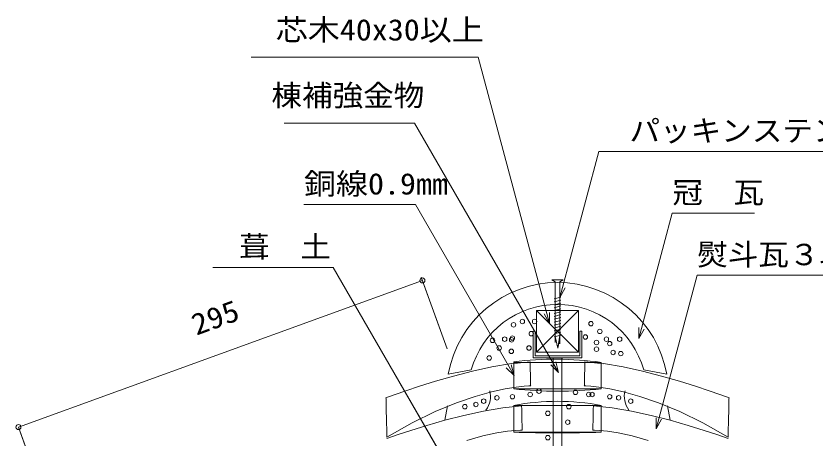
# Model space of a CAD drawing. Units: millimetres, scale not verified. Extents: x -625 to 544, y -399 to 410.
# Drawn here: x -410 to 138, y 120 to 410 of the extents above; entities that cross this region are included whole.
import ezdxf
from ezdxf.enums import TextEntityAlignment as Align

# ---------------------------------------------------------------- set-up
doc = ezdxf.new("R2010")
doc.units = ezdxf.units.MM
doc.header["$LTSCALE"] = 10
for name, color, linetype, lineweight in [('0-0_LAYER001', 2, 'Continuous', 18), ('0-1_LAYER002', 7, 'Continuous', 18), ('0-3_LAYER004', 2, 'Continuous', 18), ('0-4_LAYER005', 4, 'Continuous', 18), ('0-5_LAYER006', 2, 'Continuous', 18)]:
    doc.layers.add(name, color=color, linetype=linetype, lineweight=lineweight)
doc.styles.add('ＭＳ ゴシック', font='')
doc.styles.get('ＭＳ ゴシック').set_extended_font_data('MS Gothic')

msp = doc.modelspace()

# ---------------------------------------------------------------- linework, layer by layer
at = {"layer": '0-0_LAYER001', "color": 7}
for p, q in [((-248.9, 381.36), (-92.91, 381.36)), ((-136.65, 336.08), (-226.14, 336.08)), ((-10.08, 316.6), (236.4, 316.6)), ((-136.09, 280.14), (-212.59, 280.14)), ((40.29, 274.18), (96.81, 274.18)), ((-192.55, 237.03), (-275.05, 237.03)), ((57.37, 231.61), (203.38, 231.61))]:
    msp.add_line(p, q, dxfattribs=at)
at = {"layer": '0-0_LAYER001'}
for p, q in [((-36.93, 216.4), (-10.08, 316.6)), ((-10.08, 316.6), (237.9, 316.6)), ((17.26, 188.23), (40.29, 274.18)), ((40.29, 274.18), (96.81, 274.18)), ((-132.1, 230.42), (-114.2, 181.07)), ((29.16, 126.32), (57.37, 231.61)), ((57.37, 231.61), (192.87, 231.61)), ((-408.56, 127.46), (-131.25, 228.07)), ((-68.51, 153.65), (-68.51, 172.22)), ((-8.51, 153.65), (-8.51, 171.83)), ((-114.06, 141.95), (-115.85, 132.13)), ((-68.51, 123.94), (-68.51, 142.34)), ((-8.51, 123.94), (-8.51, 142.34)), ((37.01, 141.95), (38.79, 132.13)), ((-408.56, 127.46), (-381, 51.48))]:
    msp.add_line(p, q, dxfattribs=at)
at = {"layer": '0-0_LAYER001', "color": 3}
for p, q in [((-57.31, 172.29), (-70.25, 170.95)), ((-19.71, 172.29), (-6.78, 170.95)), ((-63.14, 141.97), (-76.08, 140.63)), ((-13.88, 141.97), (-0.95, 140.63))]:
    msp.add_line(p, q, dxfattribs=at)
at = {"layer": '0-0_LAYER001'}
for points in [[(-43.93, 198.55), (-92.91, 381.36), (-248.9, 381.36)], [(-37.79, 164.85), (-136.65, 336.08), (-226.14, 336.08)], [(-68.37, 162.85), (-136.09, 280.14), (-212.59, 280.14)], [(-93.93, 66.23), (-192.55, 237.03), (-275.05, 237.03)], [(-33.18, 222.89), (-36.93, 216.4), (-36.93, 223.9)], [(-43.93, 206.05), (-43.93, 198.55), (-47.68, 205.04)], [(21.01, 194.73), (17.26, 188.23), (17.26, 195.73)], [(-70.31, 170.1), (-68.37, 162.85), (-73.67, 168.16)], [(-39.73, 172.1), (-37.79, 164.85), (-43.1, 170.15)], [(32.91, 132.82), (29.16, 126.32), (29.16, 133.82)]]:
    msp.add_lwpolyline(points, dxfattribs=at)
at = {"layer": '0-0_LAYER001', "color": 7}
msp.add_lwpolyline([(-52.84, 207.46), (-24.21, 207.46), (-24.21, 178.83), (-52.84, 178.83)], close=True, dxfattribs=at)
msp.add_lwpolyline([(-55.23, 193.35), (-53.87, 193.35), (-53.87, 176.3), (-23.18, 176.3), (-23.18, 193.35), (-21.82, 193.35)], dxfattribs=at)
at = {"layer": '0-0_LAYER001', "color": 3}
for points in [[(-57.31, 172.29), (-57.3, 171.83), (-57.27, 170.56), (-57.23, 168.7), (-57.18, 166.44), (-57.12, 163.98), (-57.07, 161.52), (-57.01, 159.26), (-56.97, 157.39), (-56.94, 156.13), (-56.93, 155.66), (-58.08, 155.66), (-61.45, 155.48), (-66.94, 154.91), (-74.44, 153.72), (-83.84, 151.66), (-95.03, 148.52), (-107.92, 144.06), (-122.39, 138.04), (-138.33, 130.25), (-155.63, 120.45), (-155.65, 121.21), (-155.7, 123.26), (-155.77, 126.3), (-155.85, 129.98), (-155.94, 133.98), (-156.04, 137.99), (-156.12, 141.67), (-156.19, 144.7), (-156.24, 146.76), (-156.25, 147.52), (-154.6, 148.14), (-149.94, 149.85), (-142.7, 152.38), (-133.34, 155.49), (-122.3, 158.94), (-110.01, 162.46), (-96.93, 165.8), (-83.49, 168.73), (-70.14, 170.97)], [(-19.71, 172.29), (-19.72, 171.83), (-19.75, 170.56), (-19.8, 168.7), (-19.85, 166.44), (-19.9, 163.98), (-19.96, 161.52), (-20.01, 159.26), (-20.06, 157.39), (-20.08, 156.13), (-20.1, 155.66), (-18.95, 155.66), (-15.58, 155.48), (-10.09, 154.91), (-2.59, 153.72), (6.81, 151.66), (18.01, 148.52), (30.89, 144.06), (45.36, 138.04), (61.3, 130.25), (78.61, 120.45), (78.63, 121.21), (78.67, 123.26), (78.74, 126.3), (78.83, 129.98), (78.92, 133.98), (79.01, 137.99), (79.09, 141.67), (79.16, 144.7), (79.21, 146.76), (79.23, 147.52), (77.57, 148.14), (72.91, 149.85), (65.68, 152.38), (56.32, 155.49), (45.27, 158.94), (32.99, 162.46), (19.9, 165.8), (6.46, 168.73), (-6.89, 170.97)], [(-155.77, 119.52), (-148.53, 122.05), (-139.17, 125.17), (-128.13, 128.61), (-115.85, 132.13), (-102.76, 135.48), (-89.32, 138.4), (-75.97, 140.65)], [(-63.14, 141.97), (-63.13, 141.5), (-63.1, 140.24), (-63.06, 138.38), (-63.01, 136.11), (-62.95, 133.65), (-62.9, 131.19), (-62.84, 128.93), (-62.8, 127.07), (-62.77, 125.8), (-62.76, 125.34), (-63.91, 125.33), (-67.28, 125.16), (-72.77, 124.59), (-80.27, 123.39), (-89.67, 121.34), (-100.86, 118.19)], [(-13.88, 141.97), (-13.89, 141.5), (-13.92, 140.24), (-13.97, 138.38), (-14.02, 136.11), (-14.07, 133.65), (-14.13, 131.19), (-14.18, 128.93), (-14.22, 127.07), (-14.25, 125.8), (-14.26, 125.34), (-13.12, 125.33), (-9.75, 125.16), (-4.26, 124.59), (3.24, 123.39), (12.64, 121.34), (23.84, 118.19)], [(78.74, 119.52), (71.51, 122.05), (62.15, 125.17), (51.1, 128.61), (38.82, 132.13), (25.73, 135.48), (12.29, 138.4), (-1.06, 140.65)]]:
    msp.add_lwpolyline(points, dxfattribs=at)
at = {"layer": '0-0_LAYER001'}
for centre in [(-131.25, 228.07), (-408.56, 127.46)]:
    msp.add_circle(centre, 1.7, dxfattribs=at)
for centre, radius, start, end in [((-39.95, -49.88), 223.93, 81.9287, 97.3298), ((-38.51, 434.15), 282.1, 263.8952, 276.1048), ((-38.51, 1131.7), 1008.21, 268.29485, 271.70514)]:
    msp.add_arc(centre, radius, start, end, dxfattribs=at)
at = {"layer": '0-1_LAYER002'}
for p, q in [((-37.79, 164.85), (-136.65, 336.08)), ((-36.93, 216.4), (-10.08, 316.6)), ((-93.93, 66.23), (-192.55, 237.03)), ((-131.83, 229.67), (-114.2, 181.07)), ((-42.36, 228.52), (-40.12, 227.11)), ((-40.12, 225.09), (-40.12, 227.11)), ((-36.93, 216.4), (-33.18, 222.89)), ((-52.84, 207.46), (-24.21, 178.83)), ((-52.84, 178.83), (-24.21, 207.46)), ((-47.68, 205.04), (-43.93, 198.55)), ((17.26, 188.23), (17.26, 195.73)), ((-68.51, 172.22), (-68.51, 153.65)), ((-8.5, 171.83), (-68.51, 171.83)), ((-8.51, 153.65), (-8.51, 171.83)), ((-73.67, 168.16), (-68.37, 162.85)), ((-68.51, 153.65), (-8.51, 153.65)), ((-68.51, 142.34), (-68.51, 123.94)), ((29.16, 126.32), (29.16, 133.82)), ((-68.51, 123.94), (-8.51, 123.94))]:
    msp.add_line(p, q, dxfattribs=at)
at = {"layer": '0-1_LAYER002', "color": 2}
for p, q in [((-40.12, 227.14), (-42.36, 228.52)), ((-42.36, 228.52), (-34.69, 228.51)), ((-40.12, 225.09), (-40.12, 185.42)), ((-36.93, 227.14), (-34.69, 228.51)), ((-36.93, 225.13), (-36.93, 184.52)), ((-40.79, 215.36), (-36.27, 216.57)), ((-40.79, 213.36), (-36.27, 214.58)), ((-40.79, 211.37), (-36.27, 212.58)), ((-40.79, 209.37), (-36.27, 210.58)), ((-40.79, 207.37), (-36.27, 208.58)), ((-52.84, 178.83), (-52.84, 207.46)), ((-52.84, 178.83), (-24.21, 207.46)), ((-52.84, 207.46), (-24.21, 207.46)), ((-52.84, 207.46), (-24.21, 178.83)), ((-40.79, 205.37), (-36.27, 206.58)), ((-40.79, 203.37), (-36.27, 204.59)), ((-40.79, 201.38), (-36.27, 202.59)), ((-40.79, 199.38), (-36.27, 200.59)), ((-40.79, 197.38), (-36.27, 198.59)), ((-55.23, 174.94), (-55.23, 193.35)), ((-55.23, 193.35), (-53.87, 193.35)), ((-53.87, 176.3), (-53.87, 193.35)), ((-40.79, 195.38), (-36.27, 196.59)), ((-40.79, 193.38), (-36.27, 194.6)), ((-40.79, 191.39), (-36.27, 192.6)), ((-21.82, 174.94), (-21.82, 193.35)), ((-40.79, 189.39), (-36.27, 190.6)), ((-40.12, 189.57), (-38.34, 181.64)), ((-38.34, 181.64), (-36.93, 188.66)), ((-23.18, 176.3), (-53.87, 176.3)), ((-21.82, 174.94), (-55.23, 174.94)), ((-41.59, 174.94), (-41.59, 35.27)), ((-35.46, 174.94), (-35.46, 35.27))]:
    msp.add_line(p, q, dxfattribs=at)
at = {"layer": '0-1_LAYER002'}
for points in [[(-92.91, 381.36), (-43.93, 198.55), (-43.93, 206.05)], [(-136.09, 280.14), (-68.37, 162.85), (-70.31, 170.1)], [(40.29, 274.18), (17.26, 188.23), (21.01, 194.73)], [(57.37, 231.61), (29.16, 126.32), (32.91, 132.82)], [(-381, 51.48), (-408.56, 127.46), (-131.25, 228.07)], [(-36.93, 225.13), (-36.93, 227.14), (-34.69, 228.51), (-42.36, 228.52)], [(-40.12, 225.09), (-40.12, 189.56), (-38.34, 181.64), (-36.93, 190.42), (-36.93, 225.13)], [(-21.82, 193.35), (-21.82, 174.94), (-55.23, 174.94), (-55.23, 193.35)], [(-39.73, 172.1), (-37.79, 164.85), (-43.1, 170.15)], [(-35.46, 174.94), (-35.46, 35.27), (-41.59, 35.27), (-41.59, 174.94)], [(-8.51, 123.94), (-8.51, 142.34), (-68.51, 142.34)]]:
    msp.add_lwpolyline(points, dxfattribs=at)
at = {"layer": '0-1_LAYER002', "color": 2}
for points in [[(-24.21, 207.46), (-24.21, 178.83), (-52.84, 178.83)], [(-23.18, 176.3), (-23.18, 193.35), (-21.82, 193.35)]]:
    msp.add_lwpolyline(points, dxfattribs=at)
at = {"layer": '0-1_LAYER002'}
for centre, start, end in [((-99.59, 148.42), 322.125, 15.2551), ((22.48, 148.42), 164.7449, 217.875)]:
    msp.add_arc(centre, 15.13, start, end, dxfattribs=at)
at = {"layer": '0-3_LAYER004'}
msp.add_arc((-38.51, -18.91), 164.02, 79.4608, 100.5392, dxfattribs=at)
at = {"layer": '0-4_LAYER005'}
for p, q in [((-113.51, 163.64), (-97.76, 166.64)), ((20.73, 166.64), (36.49, 163.64))]:
    msp.add_line(p, q, dxfattribs=at)
for centre, radius, start, end in [((-38.51, 150.5), 76.14, 9.9395, 170.0605), ((-38.51, 150.14), 61.5, 15.5627, 164.4373)]:
    msp.add_arc(centre, radius, start, end, dxfattribs=at)
at = {"layer": '0-5_LAYER006'}
for centre in [(-68.69, 197.62), (-62.62, 199.9), (-54.27, 199.9), (-15.55, 198.38), (-56.55, 191.55), (-9.48, 193.07), (-83.12, 186.99), (-74.77, 187.75), (-70.03, 187.32), (-69.45, 188.51), (-19.35, 189.27), (-11.76, 185.47), (-4.92, 187.75), (4.19, 187.75), (-78.56, 181.68), (-58.07, 181.68), (-11.76, 180.92), (-2.65, 184.71), (-85.4, 174.85), (-70.21, 179.4), (-0.37, 178.64), (4.94, 177.88), (-80.08, 147.52), (-69.45, 148.27), (-57.31, 149.79), (-51.23, 152.07), (-26.18, 151.31), (-17.07, 149.79), (-14.79, 149.79), (-2.65, 148.27), (3.43, 147.52), (-102.1, 141.44), (-94.51, 142.96), (-89.19, 145.24), (-30.74, 141.44), (11.78, 145.24), (-45.16, 136.89), (-31.5, 130.81), (-45.16, 120.19)]:
    msp.add_circle(centre, 1.52, dxfattribs=at)

# ---------------------------------------------------------------- texts
at = {"layer": '0-0_LAYER001', "color": 7, "style": 'ＭＳ ゴシック'}
for s, width, p in [('芯木40x30以上', 1.1, (-231.92, 388.32)), ('棟補強金物', 1.05, (-234.92, 343.29)), ('\u3000パッキンステンレスネジ', 1.05, (-10.08, 319.1)), ('銅線0.9mm', 1.1, (-212.59, 282.64)), ('冠\u3000瓦', 1.05, (40.29, 276.68)), ('葺\u3000土\u3000', 1.05, (-257.05, 239.53)), ('熨斗瓦３段積み', 1.05, (57.37, 234.11))]:
    msp.add_text(s, height=14.66, dxfattribs=dict(at, width=width)).set_placement(p, align=Align.BOTTOM_LEFT)
at = {"layer": '0-0_LAYER001', "color": 7, "style": 'ＭＳ ゴシック', "width": 1.1}
msp.add_text('295', height=14.66, rotation=19.941, dxfattribs=at).set_placement((-284.98, 186.03), align=Align.BOTTOM_LEFT)

doc.saveas('drawing.dxf')
